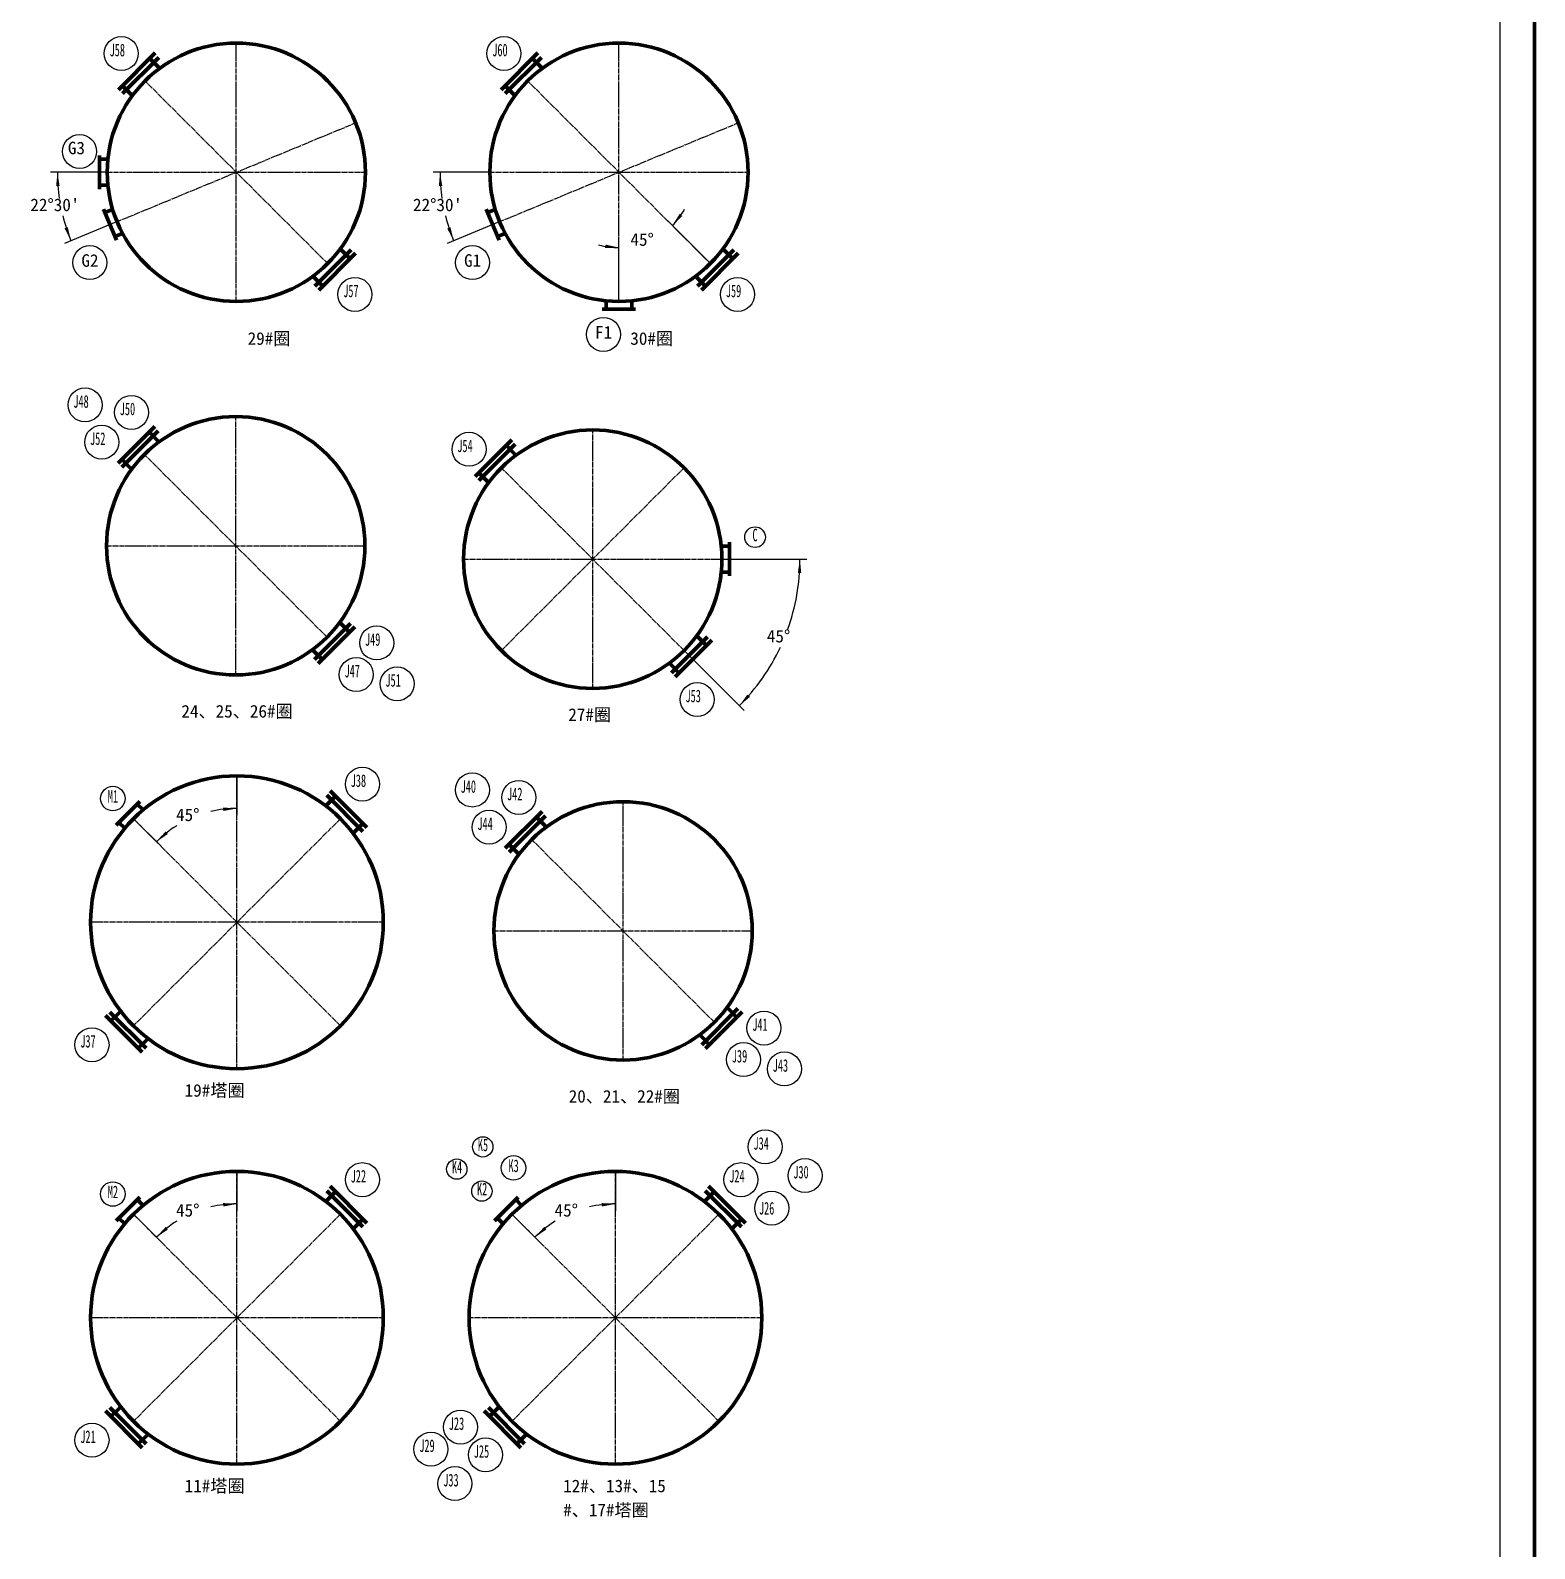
# Model space of a CAD drawing. Header units: millimetres. Extents: x -12040 to 11740, y -16820 to 16820.
# Drawn here: x 3004 to 11740, y -5128 to 3687 of the extents above; entities that cross this region are included whole.
import ezdxf

# ---------------------------------------------------------------- set-up
doc = ezdxf.new("R2010")
doc.units = ezdxf.units.MM
doc.linetypes.add('EB_DASHDOT', pattern=[39, 30, -3, 3, -3])
for name, color, linetype, lineweight in [('CAXA0', 7, 'Continuous', 70), ('CAXA1', 1, 'EB_DASHDOT', 25), ('CAXA3', 7, 'Continuous', 25), ('CAXA4', 3, 'Continuous', 25)]:
    doc.layers.add(name, color=color, linetype=linetype, lineweight=lineweight)
doc.styles.add('UserTxtStyle1', font='SIMFANG.TTF')
doc.styles.add('UserTxtStyle11', font='SIMFANG.TTF')
doc.styles.add('UserTxtStyle19', font='SIMFANG.TTF', dxfattribs={"width": 0.6})
doc.styles.add('UserTxtStyle2', font='SIMFANG.TTF')
doc.styles.add('标准', font='SIMFANG.TTF')
doc.dimstyles.new('标准', dxfattribs={"dimscale": 20, "dimtxt": 3.5, "dimasz": 4, "dimexe": 2, "dimexo": 0, "dimtad": 1, "dimdsep": 46, "dimtxsty": '标准', "dimcen": 0, "dimdle": 6, "dimaunit": 1, "dimazin": 2, "dimtfac": 1, "dimtdec": 3, "dimtmove": 0, "dimatfit": 3, "dimfxl": 0, "dimtolj": 1, "dimtzin": 0, "dimarcsym": 0})

# ---------------------------------------------------------------- blocks, each defined once
blk = doc.blocks.new('CAXBLOCK2', base_point=(11540, -16620))
at = {"layer": 'CAXA0'}
blk.add_line((11740, -16820), (11740, 16820), dxfattribs=at)
at = {"layer": 'CAXA3', "linetype": 'Continuous', "lineweight": 25}
blk.add_line((11540, -16620), (11540, 16620), dxfattribs=at)
blk = doc.blocks.new('*CAXBLOCK354355')
at = {"layer": 'CAXA4', "linetype": 'Continuous', "lineweight": 25}
for points in [[(6401.9, -3126.8), (6320.9, -3121.7), (6323.3, -3141.6)], [(5934.6, -3320.4), (5988.3, -3259.5), (6000.6, -3275.2)]]:
    blk.add_hatch(color=0, dxfattribs=at).paths.add_polyline_path(points, flags=0)
at = {"layer": 'CAXA4', "color": 0, "linetype": 'Continuous', "lineweight": 25}
for p, q in [((6401.9, -2937.7), (6401.9, -3166.8)), ((5798.8, -3184.6), (5962.9, -3348.7))]:
    blk.add_line(p, q, dxfattribs=at)
for start, end in [(90, 103.24494), (121.98035, 135)]:
    blk.add_arc((6401.9, -3787.7), 660.9, start, end, dxfattribs=at)
at = {"layer": 'CAXA4', "color": 0, "linetype": 'Continuous', "lineweight": 25, "insert": (6048.3, -3127.1), "char_height": 72.993, "attachment_point": 1, "style": 'UserTxtStyle2'}
blk.add_mtext('\\fFangSong_GB2312|b0|i0|p34;45{%%D}', dxfattribs=at)
blk = doc.blocks.new('*CAXBLOCK355356')
at = {"layer": 'CAXA4', "linetype": 'Continuous', "lineweight": 25}
for points in [[(4203.8, -3126.8), (4122.8, -3121.7), (4125.3, -3141.6)], [(3736.5, -3320.4), (3790.2, -3259.5), (3802.5, -3275.2)]]:
    blk.add_hatch(color=0, dxfattribs=at).paths.add_polyline_path(points, flags=0)
at = {"layer": 'CAXA4', "color": 0, "linetype": 'Continuous', "lineweight": 25}
for p, q in [((4203.8, -2937.7), (4203.8, -3166.8)), ((3600.7, -3184.6), (3764.8, -3348.7))]:
    blk.add_line(p, q, dxfattribs=at)
for start, end in [(90, 103.24494), (121.98035, 135)]:
    blk.add_arc((4203.8, -3787.7), 660.9, start, end, dxfattribs=at)
at = {"layer": 'CAXA4', "color": 0, "linetype": 'Continuous', "lineweight": 25, "insert": (3850.2, -3127.1), "char_height": 72.993, "attachment_point": 1, "style": 'UserTxtStyle2'}
blk.add_mtext('\\fFangSong_GB2312|b0|i0|p34;45{%%D}', dxfattribs=at)
blk = doc.blocks.new('*CAXBLOCK356357')
at = {"layer": 'CAXA4', "linetype": 'Continuous', "lineweight": 25}
for points in [[(4203.8, -830.6), (4122.8, -825.5), (4125.3, -845.3)], [(3736.5, -1024.2), (3790.2, -963.3), (3802.5, -979)]]:
    blk.add_hatch(color=0, dxfattribs=at).paths.add_polyline_path(points, flags=0)
at = {"layer": 'CAXA4', "color": 0, "linetype": 'Continuous', "lineweight": 25}
for p, q in [((4203.8, -641.5), (4203.8, -870.6)), ((3600.7, -888.4), (3764.8, -1052.5))]:
    blk.add_line(p, q, dxfattribs=at)
for start, end in [(90, 103.24494), (121.98035, 135)]:
    blk.add_arc((4203.8, -1491.5), 660.9, start, end, dxfattribs=at)
at = {"layer": 'CAXA4', "color": 0, "linetype": 'Continuous', "lineweight": 25, "insert": (3850.2, -830.9), "char_height": 72.993, "attachment_point": 1, "style": 'UserTxtStyle2'}
blk.add_mtext('\\fFangSong_GB2312|b0|i0|p34;45{%%D}', dxfattribs=at)
blk = doc.blocks.new('*CAXBLOCK359360')
at = {"layer": 'CAXA4', "linetype": 'Continuous', "lineweight": 25}
for points in [[(7473.5, 616.6), (7480.8, 536), (7460.9, 537.3)], [(7121, -234.5), (7183.2, -182.7), (7168.1, -169.5)]]:
    blk.add_hatch(color=0, dxfattribs=at).paths.add_polyline_path(points, flags=0)
at = {"layer": 'CAXA4', "color": 0, "linetype": 'Continuous', "lineweight": 25}
for p, q in [((7019.9, 616.6), (7513.5, 616.6)), ((6802.4, 84.2), (7149.3, -262.8))]:
    blk.add_line(p, q, dxfattribs=at)
for start, end in [(340.05354, 0), (315, 334.89838)]:
    blk.add_arc((6269.9, 616.6), 1203.6, start, end, dxfattribs=at)
at = {"layer": 'CAXA4', "color": 0, "linetype": 'Continuous', "lineweight": 25, "insert": (7281.2, 206), "char_height": 72.993, "attachment_point": 1, "style": 'UserTxtStyle2'}
blk.add_mtext('\\fFangSong_GB2312|b0|i0|p34;45{%%D}', dxfattribs=at)
blk = doc.blocks.new('*CAXBLOCK362363')
at = {"layer": 'CAXA4', "linetype": 'Continuous', "lineweight": 25}
for points in [[(3160.9, 2862.8), (3154, 2782.1), (3173.9, 2783.7)], [(3240, 2465.1), (3202.8, 2537), (3221.8, 2543.2)]]:
    blk.add_hatch(color=0, dxfattribs=at).paths.add_polyline_path(points, flags=0)
at = {"layer": 'CAXA4', "color": 0, "linetype": 'Continuous', "lineweight": 25}
for p, q in [((3450.2, 2862.8), (3120.9, 2862.8)), ((3504.5, 2574.7), (3203, 2449.8))]:
    blk.add_line(p, q, dxfattribs=at)
for start, end in [(180, 188.45207), (194.07541, 202.5)]:
    blk.add_arc((4200.2, 2862.8), 1039.3, start, end, dxfattribs=at)
at = {"layer": 'CAXA4', "color": 0, "linetype": 'Continuous', "lineweight": 25, "insert": (3004, 2710.1), "char_height": 72.993, "attachment_point": 1, "style": 'UserTxtStyle2'}
blk.add_mtext("\\fFangSong_GB2312|b0|i0|p34;22{%%D}30'", dxfattribs=at)
blk = doc.blocks.new('*CAXBLOCK363364')
at = {"layer": 'CAXA4', "linetype": 'Continuous', "lineweight": 25}
for points in [[(5383.1, 2862.8), (5376.2, 2782.1), (5396.1, 2783.7)], [(5462.2, 2465.1), (5424.9, 2537), (5444, 2543.2)]]:
    blk.add_hatch(color=0, dxfattribs=at).paths.add_polyline_path(points, flags=0)
at = {"layer": 'CAXA4', "color": 0, "linetype": 'Continuous', "lineweight": 25}
for p, q in [((5672.4, 2862.8), (5343.1, 2862.8)), ((5726.7, 2574.7), (5425.2, 2449.8))]:
    blk.add_line(p, q, dxfattribs=at)
for start, end in [(180, 188.45207), (194.07541, 202.5)]:
    blk.add_arc((6422.4, 2862.8), 1039.3, start, end, dxfattribs=at)
at = {"layer": 'CAXA4', "color": 0, "linetype": 'Continuous', "lineweight": 25, "insert": (5226.2, 2710.1), "char_height": 72.993, "attachment_point": 1, "style": 'UserTxtStyle2'}
blk.add_mtext("\\fFangSong_GB2312|b0|i0|p34;22{%%D}30'", dxfattribs=at)
blk = doc.blocks.new('*CAXBLOCK364365')
at = {"layer": 'CAXA4', "linetype": 'Continuous', "lineweight": 25}
for points in [[(6731.6, 2553.6), (6790.9, 2609.4), (6774.5, 2620.7)], [(6422.4, 2425.5), (6341, 2423), (6344.7, 2442.7)]]:
    blk.add_hatch(color=0, dxfattribs=at).paths.add_polyline_path(points, flags=0)
at = {"layer": 'CAXA4', "color": 0, "linetype": 'Continuous', "lineweight": 25}
for p, q in [((6954.9, 2330.4), (6703.3, 2581.9)), ((6422.4, 2109.8), (6422.4, 2465.5))]:
    blk.add_line(p, q, dxfattribs=at)
for start, end in [(315, 330.72284), (254.27716, 270)]:
    blk.add_arc((6422.4, 2862.8), 437.3, start, end, dxfattribs=at)
at = {"layer": 'CAXA4', "color": 0, "linetype": 'Continuous', "lineweight": 25, "insert": (6489, 2508.8), "char_height": 72.993, "attachment_point": 1, "style": 'UserTxtStyle2'}
blk.add_mtext('\\fFangSong_GB2312|b0|i0|p34;45{%%D}', dxfattribs=at)

msp = doc.modelspace()

# ---------------------------------------------------------------- linework, layer by layer
at = {"layer": 'CAXA0', "linetype": 'Continuous', "lineweight": 70}
for p, q in [((3516.556, 3342.271), (3729.75, 3555.465)), ((3539.277, 3319.549), (3749.629, 3529.901)), ((5738.751, 3342.271), (5951.945, 3555.465)), ((5761.473, 3319.549), (5971.824, 3529.901)), ((3754.588, 3467.321), (3698.097, 3523.812)), ((5976.783, 3467.321), (5920.292, 3523.812)), ((3595.712, 3308.446), (3539.222, 3364.937)), ((5817.908, 3308.446), (5761.417, 3364.937)), ((3405.732, 2764.942), (3405.732, 2959.244)), ((3453.551, 2938.142), (3405.732, 2938.142)), ((3453.551, 2787.511), (3405.732, 2787.511)), ((3503.666, 2468.361), (3429.31, 2647.872)), ((3481.565, 2646.675), (3437.386, 2628.376)), ((5725.862, 2468.361), (5651.506, 2647.872)), ((5703.76, 2646.675), (5659.581, 2628.376)), ((3539.208, 2507.511), (3495.03, 2489.212)), ((5761.404, 2507.511), (5717.225, 2489.212)), ((4656.93, 2201.896), (4867.282, 2412.248)), ((4679.652, 2179.175), (4892.846, 2392.369)), ((4804.702, 2417.206), (4861.193, 2360.716)), ((6879.126, 2201.896), (7089.478, 2412.248)), ((6901.847, 2179.175), (7115.042, 2392.369)), ((7026.898, 2417.206), (7083.389, 2360.716)), ((4645.827, 2258.331), (4702.318, 2201.841)), ((6868.023, 2258.331), (6924.513, 2201.841)), ((6347.088, 2116.17), (6347.088, 2068.351)), ((6497.718, 2116.17), (6497.718, 2068.351)), ((6324.519, 2068.351), (6518.82, 2068.351)), ((3513.067, 1173.525), (3726.261, 1386.72)), ((3535.788, 1150.804), (3746.14, 1361.156)), ((3751.099, 1298.576), (3694.608, 1355.067)), ((5586.253, 1096.053), (5799.448, 1309.248)), ((5608.975, 1073.332), (5819.327, 1283.683)), ((5824.285, 1221.104), (5767.795, 1277.594)), ((3592.223, 1139.701), (3535.733, 1196.191)), ((5665.41, 1062.229), (5608.919, 1118.719)), ((7064.38, 714.493), (7064.38, 520.191)), ((7016.562, 691.924), (7064.38, 691.924)), ((7016.562, 541.294), (7064.38, 541.294)), ((4653.441, 33.151), (4863.793, 243.503)), ((4676.163, 10.429), (4889.357, 223.624)), ((4801.214, 248.461), (4857.704, 191.971)), ((4642.338, 89.586), (4698.829, 33.095)), ((6726.628, -44.321), (6936.98, 166.03)), ((6749.35, -67.043), (6962.544, 146.151)), ((6874.4, 170.989), (6930.891, 114.498)), ((6715.525, 12.114), (6772.016, -44.377)), ((3502.145, -928.248), (3639.537, -790.856)), ((4720.18, -816.317), (4776.67, -759.827)), ((4935.49, -964.089), (4725.138, -753.738)), ((4958.212, -941.368), (4745.017, -728.174)), ((3658.429, -839.59), (3624.616, -805.778)), ((5762.279, -1062.077), (5975.473, -848.883)), ((5785, -1084.799), (5995.352, -874.447)), ((6000.31, -937.027), (5943.82, -880.536)), ((3551.917, -946.102), (3518.104, -912.289)), ((4879.055, -975.193), (4935.546, -918.702)), ((5841.435, -1095.902), (5784.944, -1039.411)), ((3676.416, -2223.164), (3466.064, -2012.812)), ((3528.644, -2007.854), (3472.153, -2064.344)), ((6902.653, -2202.452), (7113.005, -1992.1)), ((6925.375, -2225.174), (7138.569, -2011.979)), ((7050.425, -1987.142), (7106.916, -2043.632)), ((3653.694, -2245.885), (3440.5, -2032.691)), ((3687.519, -2166.729), (3631.028, -2223.22)), ((6891.55, -2146.017), (6948.041, -2202.508)), ((4720.18, -3112.534), (4776.67, -3056.043)), ((4935.49, -3260.306), (4725.138, -3049.954)), ((4958.212, -3237.584), (4745.017, -3024.39)), ((6918.254, -3112.534), (6974.745, -3056.043)), ((7133.565, -3260.306), (6923.213, -3049.954)), ((7156.286, -3237.584), (6943.092, -3024.39)), ((3502.145, -3224.464), (3639.537, -3087.072)), ((3658.429, -3135.807), (3624.616, -3101.994)), ((5700.22, -3224.464), (5837.612, -3087.072)), ((5856.503, -3135.807), (5822.69, -3101.994)), ((3551.917, -3242.319), (3518.104, -3208.506)), ((4879.055, -3271.409), (4935.546, -3214.918)), ((5749.991, -3242.319), (5716.178, -3208.506)), ((7077.13, -3271.409), (7133.62, -3214.918)), ((3676.416, -4519.38), (3466.064, -4309.029)), ((3528.644, -4304.07), (3472.153, -4360.561)), ((5874.49, -4519.38), (5664.139, -4309.029)), ((5726.718, -4304.07), (5670.228, -4360.561)), ((3653.694, -4542.102), (3440.5, -4328.907)), ((5851.769, -4542.102), (5638.574, -4328.907)), ((3687.519, -4462.945), (3631.028, -4519.436)), ((5885.593, -4462.945), (5829.103, -4519.436))]:
    msp.add_line(p, q, dxfattribs=at)
for centre, radius in [((4200.207, 2862.826), 750), ((6422.403, 2862.826), 750), ((4196.718, 694.081), 750), ((6269.905, 616.609), 750), ((4203.849, -1491.523), 850), ((6445.93, -1541.522), 750), ((4203.849, -3787.739), 850), ((6401.924, -3787.739), 850)]:
    msp.add_circle(centre, radius, dxfattribs=at)
at = {"layer": 'CAXA1', "linetype": 'EB_DASHDOT', "lineweight": 25}
for p, q in [((4200.207, 2109.826), (4200.207, 3615.826)), ((6422.403, 2109.826), (6422.403, 3615.826)), ((4732.659, 2330.375), (3667.756, 3395.278)), ((6954.854, 2330.375), (5889.951, 3395.278)), ((3504.526, 2574.666), (4895.889, 3150.987)), ((5726.722, 2574.666), (7118.084, 3150.987)), ((3447.207, 2862.826), (4953.207, 2862.826)), ((5669.403, 2862.826), (7175.403, 2862.826)), ((4196.718, -58.919), (4196.718, 1447.081)), ((6269.905, -136.391), (6269.905, 1369.609)), ((4729.17, 161.63), (3664.267, 1226.532)), ((5737.454, 84.157), (6802.357, 1149.06)), ((6802.357, 84.157), (5737.454, 1149.06)), ((3443.718, 694.081), (4949.718, 694.081)), ((5516.905, 616.609), (7022.905, 616.609)), ((4203.849, -2344.523), (4203.849, -638.523)), ((6445.93, -2294.522), (6445.93, -788.522)), ((4807.011, -2094.685), (3600.687, -888.361)), ((4807.011, -888.361), (3600.687, -2094.685)), ((6978.382, -2073.973), (5913.479, -1009.07)), ((5056.849, -1491.523), (3350.849, -1491.523)), ((5692.93, -1541.522), (7198.93, -1541.522)), ((4203.849, -4640.739), (4203.849, -2934.739)), ((6401.924, -4640.739), (6401.924, -2934.739)), ((4807.011, -4390.901), (3600.687, -3184.577)), ((4807.011, -3184.577), (3600.687, -4390.901)), ((7005.086, -4390.901), (5798.762, -3184.577)), ((7005.086, -3184.577), (5798.762, -4390.901)), ((5056.849, -3787.739), (3350.849, -3787.739)), ((7254.924, -3787.739), (5548.924, -3787.739))]:
    msp.add_line(p, q, dxfattribs=at)
at = {"layer": 'CAXA3', "linetype": 'Continuous', "lineweight": 25}
for centre, radius in [((3532.245, 3552.213), 98.769), ((5754.441, 3552.213), 98.769), ((3289.975, 2983.548), 98.769), ((3349.362, 2338.229), 98.769), ((5571.557, 2338.229), 98.769), ((4888.913, 2153.866), 98.769), ((7111.109, 2153.866), 98.769), ((6331.87, 1921.803), 98.769), ((3321.592, 1511.996), 98.769), ((3591.286, 1468.808), 98.769), ((3418.681, 1296.058), 98.769), ((5551.455, 1254.503), 98.769), ((7212.464, 744.376), 59.983), ((5015.27, 129.995), 98.769), ((4896.605, -53.552), 98.769), ((5133.935, -107.537), 98.769), ((6876.665, -197.858), 98.769), ((4932.428, -689.733), 98.769), ((3482.989, -773.118), 71.18), ((5570.803, -723.607), 98.769), ((5840.497, -766.795), 98.769), ((5667.893, -939.545), 98.769), ((7264.482, -2105.608), 98.769), ((3361.98, -2202.475), 98.769), ((7145.816, -2289.155), 98.769), ((7383.147, -2343.139), 98.769), ((7271.551, -2795.672), 98.769), ((5631.186, -2795.672), 58.942), ((4932.428, -2985.949), 98.769), ((5480.595, -2924.857), 58.942), ((5809.815, -2917.691), 71.18), ((7130.503, -2985.949), 98.769), ((7502.815, -2962.536), 98.769), ((5626.412, -3052.362), 58.942), ((3482.989, -3069.334), 71.18), ((7309.198, -3150.931), 98.769), ((3361.98, -4498.691), 98.769), ((5502.108, -4422.328), 98.769), ((5330.676, -4550.841), 98.769), ((5647.32, -4583.81), 98.769), ((5469.838, -4750.674), 98.769)]:
    msp.add_circle(centre, radius, dxfattribs=at)

# ---------------------------------------------------------------- block references
at = {"layer": 'CAXA0'}
msp.add_blockref('CAXBLOCK2', (11540, -16620), dxfattribs=at)

# ---------------------------------------------------------------- texts
at = {"layer": 'CAXA4', "linetype": 'Continuous', "lineweight": 25, "char_height": 72.9927, "attachment_point": 1}
for s, insert, style in [('\\fFangSong_GB2312|b0|i0|p34;J58', (3464.183, 3609.022), 'UserTxtStyle19'), ('\\fFangSong_GB2312|b0|i0|p34;J60', (5686.379, 3609.022), 'UserTxtStyle19'), ('\\fFangSong_GB2312|b0|i0|p34;G3', (3221.913, 3040.357), 'UserTxtStyle11'), ('\\fFangSong_GB2312|b0|i0|p34;G2', (3300.729, 2387.021), 'UserTxtStyle11'), ('\\fFangSong_GB2312|b0|i0|p34;G1', (5522.924, 2387.021), 'UserTxtStyle11'), ('\\fFangSong_GB2312|b0|i0|p34;J57', (4820.851, 2210.675), 'UserTxtStyle19'), ('\\fFangSong_GB2312|b0|i0|p34;J59', (7043.047, 2210.675), 'UserTxtStyle19'), ('\\fFangSong_GB2312|b0|i0|p34;29#圈', (4265.872, 1934.044), 'UserTxtStyle1'), ('\\fFangSong_GB2312|b0|i0|p34;F1', (6283.237, 1970.595), 'UserTxtStyle11'), ('\\fFangSong_GB2312|b0|i0|p34;30#圈', (6488.068, 1934.044), 'UserTxtStyle1'), ('\\fFangSong_GB2312|b0|i0|p34;J48', (3253.529, 1568.805), 'UserTxtStyle19'), ('\\fFangSong_GB2312|b0|i0|p34;J50', (3523.223, 1525.617), 'UserTxtStyle19'), ('\\fFangSong_GB2312|b0|i0|p34;J52', (3350.619, 1352.867), 'UserTxtStyle19'), ('\\fFangSong_GB2312|b0|i0|p34;J54', (5483.392, 1311.313), 'UserTxtStyle19'), ('\\fFangSong_GB2312|b0|i0|p34;C', (7197.582, 793.4), 'UserTxtStyle19'), ('\\fFangSong_GB2312|b0|i0|p34;J49', (4947.208, 186.804), 'UserTxtStyle19'), ('\\fFangSong_GB2312|b0|i0|p34;J47', (4828.543, 3.257), 'UserTxtStyle19'), ('\\fFangSong_GB2312|b0|i0|p34;J51', (5065.873, -50.727), 'UserTxtStyle19'), ('\\fFangSong_GB2312|b0|i0|p34;J53', (6808.603, -141.049), 'UserTxtStyle19'), ('\\fFangSong_GB2312|b0|i0|p34;24、25、26#圈', (3881.19, -229.896), 'UserTxtStyle1'), ('\\fFangSong_GB2312|b0|i0|p34;27#圈', (6127.959, -249.493), 'UserTxtStyle1'), ('\\fFangSong_GB2312|b0|i0|p34;J38', (4864.366, -632.924), 'UserTxtStyle19'), ('\\fFangSong_GB2312|b0|i0|p34;J40', (5502.741, -666.798), 'UserTxtStyle19'), ('\\fFangSong_GB2312|b0|i0|p34;M1', (3453.927, -724.119), 'UserTxtStyle19'), ('\\fFangSong_GB2312|b0|i0|p34;J42', (5772.435, -709.985), 'UserTxtStyle19'), ('\\fFangSong_GB2312|b0|i0|p34;J44', (5599.831, -882.736), 'UserTxtStyle19'), ('\\fFangSong_GB2312|b0|i0|p34;J41', (7196.42, -2048.799), 'UserTxtStyle19'), ('\\fFangSong_GB2312|b0|i0|p34;J37', (3293.918, -2145.666), 'UserTxtStyle19'), ('\\fFangSong_GB2312|b0|i0|p34;J39', (7077.754, -2232.346), 'UserTxtStyle19'), ('\\fFangSong_GB2312|b0|i0|p34;J43', (7315.085, -2286.33), 'UserTxtStyle19'), ('\\fFangSong_GB2312|b0|i0|p34;19#塔圈', (3900.209, -2431.231), 'UserTxtStyle1'), ('\\fFangSong_GB2312|b0|i0|p34;20、21、22#圈', (6130.402, -2465.499), 'UserTxtStyle1'), ('\\fFangSong_GB2312|b0|i0|p34;K5', (5602.709, -2747.479), 'UserTxtStyle19'), ('\\fFangSong_GB2312|b0|i0|p34;J34', (7203.489, -2738.863), 'UserTxtStyle19'), ('\\fFangSong_GB2312|b0|i0|p34;K4', (5452.118, -2876.664), 'UserTxtStyle19'), ('\\fFangSong_GB2312|b0|i0|p34;K3', (5780.753, -2868.692), 'UserTxtStyle19'), ('\\fFangSong_GB2312|b0|i0|p34;J30', (7434.753, -2905.727), 'UserTxtStyle19'), ('\\fFangSong_GB2312|b0|i0|p34;J22', (4864.366, -2929.14), 'UserTxtStyle19'), ('\\fFangSong_GB2312|b0|i0|p34;J24', (7062.441, -2929.14), 'UserTxtStyle19'), ('\\fFangSong_GB2312|b0|i0|p34;M2', (3453.927, -3020.335), 'UserTxtStyle19'), ('\\fFangSong_GB2312|b0|i0|p34;K2', (5597.935, -3004.169), 'UserTxtStyle19'), ('\\fFangSong_GB2312|b0|i0|p34;J26', (7235.29, -3115.33), 'UserTxtStyle19'), ('\\fFangSong_GB2312|b0|i0|p34;J23', (5434.046, -4365.519), 'UserTxtStyle19'), ('\\fFangSong_GB2312|b0|i0|p34;J21', (3293.918, -4441.882), 'UserTxtStyle19'), ('\\fFangSong_GB2312|b0|i0|p34;J29', (5262.614, -4494.031), 'UserTxtStyle19'), ('\\fFangSong_GB2312|b0|i0|p34;J25', (5579.258, -4527.001), 'UserTxtStyle19'), ('\\fFangSong_GB2312|b0|i0|p34;11#塔圈', (3900.209, -4727.448), 'UserTxtStyle1'), ('\\fFangSong_GB2312|b0|i0|p34;J33', (5401.776, -4693.865), 'UserTxtStyle19'), ('\\fFangSong_GB2312|b0|i0|p34;12#、13#、15', (6098.284, -4727.448), 'UserTxtStyle1'), ('\\fFangSong_GB2312|b0|i0|p34;#、17#塔圈', (6098.284, -4867.448), 'UserTxtStyle1')]:
    msp.add_mtext(s, dxfattribs=dict(at, insert=insert, style=style))

# ---------------------------------------------------------------- dimensions: what is measured, and where the dimension line sits
at = {"layer": 'CAXA4', "linetype": 'Continuous', "lineweight": 25}
for base, center, p1, p2, text, picture, middle in [((3175.84, 2687.158), (4200.207, 2862.826), (3450.207, 2862.826), (3504.526, 2574.666), "\\fFangSong_GB2312;22{%%D}30'", '*CAXBLOCK362363', (3175.84, 2687.158)), ((5398.036, 2687.158), (6422.403, 2862.826), (5672.403, 2862.826), (5726.722, 2574.666), "\\fFangSong_GB2312;22{%%D}30'", '*CAXBLOCK363364', (5398.036, 2687.158)), ((6685.985, 2513.9), (6422.403, 2862.826), (6422.403, 2109.826), (6954.854, 2330.375), '\\fFangSong_GB2312;45{%%D}', '*CAXBLOCK364365', (6685.985, 2513.9)), ((7374.368, 138.225), (6269.905, 616.609), (6802.357, 84.157), (7019.905, 616.609), '\\fFangSong_GB2312;45{%%D}', '*CAXBLOCK359360', (7374.368, 138.225)), ((3807.437, -962.657), (4203.849, -1491.523), (4203.849, -641.523), (3600.687, -888.361), '\\fFangSong_GB2312;45{%%D}', '*CAXBLOCK356357', (3807.437, -962.657)), ((3807.437, -3258.873), (4203.849, -3787.739), (4203.849, -2937.739), (3600.687, -3184.577), '\\fFangSong_GB2312;45{%%D}', '*CAXBLOCK355356', (3807.437, -3258.873)), ((6005.511, -3258.873), (6401.924, -3787.739), (6401.924, -2937.739), (5798.762, -3184.577), '\\fFangSong_GB2312;45{%%D}', '*CAXBLOCK354355', (6005.511, -3258.873))]:
    dim = msp.add_angular_dim_3p(base=base, center=center, p1=p1, p2=p2, text=text, dimstyle='标准', dxfattribs=at)
    dim.commit()
    dim.dimension.update_dxf_attribs({"geometry": picture, "text_midpoint": middle})

doc.saveas('drawing.dxf')
